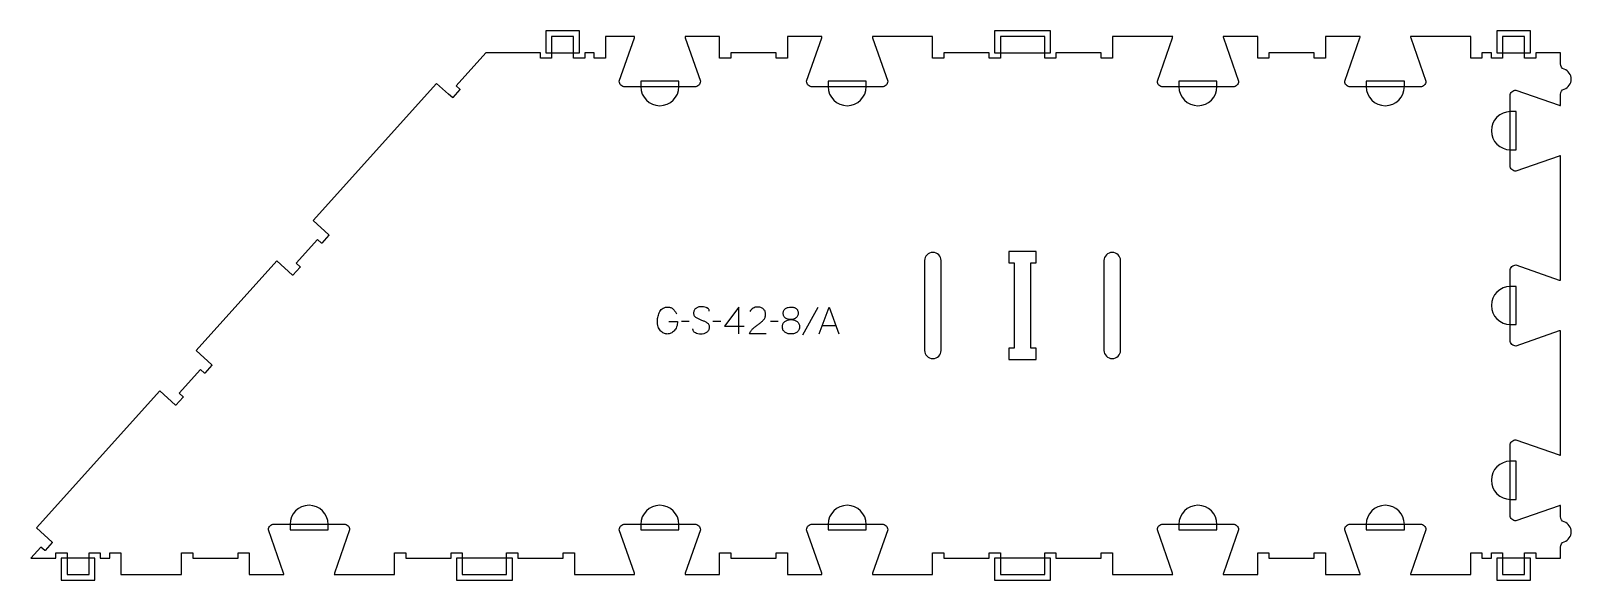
# Model space of a CAD drawing. Extents: x 0 to 1718, y -6 to 606.
import ezdxf

# ---------------------------------------------------------------- set-up
doc = ezdxf.new("R2010")
doc.units = 0
for name, color, linetype in [('1_ANYTOOL_1MMDEEP_LABELS_S', 2, 'CONTINUOUS'), ('3_ANYTOOL_CUTTHROUGH_INSID', 4, 'CONTINUOUS'), ('4_ANYTOOL_CUTTHROUGH_OUTSI', 5, 'CONTINUOUS'), ('5_ANYTOOL_HALF_MILL_9MM_IN', 3, 'CONTINUOUS')]:
    doc.layers.add(name, color=color, linetype=linetype)

msp = doc.modelspace()

# ---------------------------------------------------------------- linework, layer by layer
at = {"layer": '1_ANYTOOL_1MMDEEP_LABELS_S'}
for p, q in [((877.459703, 297.531995), (860.273989, 266.760566)), ((734.231132, 281.889138), (725.445418, 281.803423)), ((769.288275, 281.889138), (760.50256, 281.803423)), ((773.573989, 276.660566), (795.345418, 276.660566)), ((833.488275, 281.889138), (824.70256, 281.803423)), ((882.645418, 277.560566), (897.559703, 277.560566))]:
    msp.add_line(p, q, dxfattribs=at)
for points in [[(711.345418, 281.803423), (721.116846, 281.760566, -0.031732), (720.848735, 278.753164, -0.048764), (720.104346, 275.835566, -0.050291), (718.994633, 273.525058, -0.060119), (717.409703, 271.517709, -0.036578), (715.677684, 270.031292, -0.050793), (713.718632, 268.87128, -0.051881), (711.765615, 268.203536, -0.053919), (709.716846, 267.960566, -0.055881), (707.681699, 268.16751, -0.055271), (705.741846, 268.817709, -0.05403), (703.81587, 269.976903, -0.038531), (702.131132, 271.474852, -0.067281), (700.583418, 273.585866, -0.049165), (699.559703, 276.006995, -0.047412), (698.886777, 279.210913, -0.028075), (698.70256, 282.489138, -0.03109), (698.870087, 285.180717, -0.031496), (699.372203, 287.830209, -0.031425), (700.223076, 290.458453, -0.02824), (701.381132, 292.967709, -0.064555), (702.909935, 295.119234, -0.078906), (704.975775, 296.744495, -0.076878), (707.599376, 297.719044, -0.050594), (710.40256, 298.003423, -0.039946), (712.062121, 297.870627, -0.052714), (713.66506, 297.435566, -0.053511), (715.048258, 296.720232, -0.05153), (716.25256, 295.731995, -0.040443), (718.292784, 293.308853, -0.04035), (719.916846, 290.589138)], [(756.473989, 293.417709, 0.071867), (756.280875, 294.754316, 0.100684), (755.654346, 295.935566, 0.047558), (755.179793, 296.412016, 0.038563), (754.629793, 296.800745, 0.037928), (753.932605, 297.148213, 0.026634), (753.195418, 297.403423, 0.028461), (750.172084, 298.089406, 0.041577), (747.088275, 298.34628, 0.036938), (745.585915, 298.235141, 0.041531), (744.120418, 297.890923, 0.041583), (742.743041, 297.313715, 0.038125), (741.473989, 296.524852, 0.057611), (740.403836, 295.532948, 0.065808), (739.609703, 294.312352, 0.06469), (739.132207, 292.852797, 0.046778), (738.988275, 291.317709, 0.052235), (739.150631, 289.767867, 0.075448), (739.695418, 288.317709, 0.076671), (740.611509, 287.144656, 0.061023), (741.816846, 286.260566, 0.021951), (744.8457, 284.73322, 0.018213), (747.988275, 283.453423, -0.02405), (751.089759, 282.147961, -0.02981), (754.031132, 280.517709, -0.068439), (755.172434, 279.551778, -0.079282), (755.981132, 278.299852, -0.076308), (756.406131, 276.72117, -0.047772), (756.431132, 275.074852, -0.046243), (756.137897, 273.393892, -0.06359), (755.488275, 271.823066, -0.064671), (754.515451, 270.538877, -0.057073), (753.259703, 269.524852, -0.067522), (750.291395, 268.161941, -0.070793), (747.066846, 267.660566, -0.064027), (743.927831, 268.023081, -0.070447), (741.00256, 269.203423, -0.054374), (739.844143, 270.053056, -0.074742), (738.945418, 271.164138, -0.075199), (738.42241, 272.470516, -0.057737), (738.259703, 273.874852)], [(819.773989, 268.04628), (801.473989, 268.089138, -0.034491), (802.136767, 269.836469, -0.037732), (803.043632, 271.469495, -0.037744), (804.182926, 272.944131, -0.03482), (805.523989, 274.239138, -0.00859), (808.483214, 276.63772, -0.008791), (811.523989, 278.931995, 0.020588), (814.343277, 281.165437, 0.025206), (816.945418, 283.64628, 0.046908), (817.966013, 284.947522, 0.051091), (818.713275, 286.42128, 0.050722), (819.162008, 288.069455, 0.041139), (819.30256, 289.774852, 0.039396), (819.159916, 291.582438, 0.058519), (818.670418, 293.32128, 0.060358), (817.87986, 294.728396, 0.061397), (816.773989, 295.903423, 0.048006), (815.418032, 296.825383, 0.045901), (813.913275, 297.478423, 0.045216), (812.173214, 297.880983, 0.034258), (810.388275, 298.003423, 0.055622), (807.753704, 297.709436, 0.079896), (805.309703, 296.728423, 0.080617), (803.340316, 295.062723, 0.060287), (801.90256, 292.903423)]]:
    msp.add_lwpolyline(points, format="xyb", dxfattribs=at)
for points in [[(789.559703, 268.003423), (789.60256, 298.04628), (773.573989, 276.660566)], [(879.173989, 268.003423), (890.059703, 298.003423), (901.116846, 268.003423)]]:
    msp.add_lwpolyline(points, dxfattribs=at)
for points in [[(847.673989, 298.003423, -0.031422), (849.232881, 297.905358, -0.04043), (850.759703, 297.585566, -0.040915), (852.098843, 297.0676, -0.043686), (853.331132, 296.331995, -0.063742), (854.33707, 295.389595, -0.06627), (855.066846, 294.22128, -0.06412), (855.515238, 292.761049, -0.042492), (855.645418, 291.231995, -0.04461), (855.5001, 289.60649, -0.066622), (855.00256, 288.060566, -0.068664), (854.186615, 286.819323, -0.063259), (853.073989, 285.831995, -0.036959), (851.757955, 285.068723, -0.039228), (850.341846, 284.514138, -0.039137), (848.831793, 284.18182, -0.034609), (847.288275, 284.074852, -0.069668), (844.33362, 284.488551, -0.070768), (841.609703, 285.703423, -0.066313), (840.488295, 286.635119, -0.072121), (839.66506, 287.835566, -0.069559), (839.161718, 289.363514, -0.044863), (839.016846, 290.974852, -0.045769), (839.165441, 292.594767, -0.069077), (839.675775, 294.130209, -0.071249), (840.514842, 295.353845, -0.064222), (841.65256, 296.310566, -0.077102), (844.536704, 297.588273, -0.065877)], [(847.545418, 283.989138, -0.031866), (849.521272, 283.863085, -0.044902), (851.450775, 283.437352, -0.045842), (853.062138, 282.758871, -0.051792), (854.509703, 281.781995, -0.05177), (855.642616, 280.614151, -0.060247), (856.486489, 279.226638, -0.059809), (856.989336, 277.63825, -0.046814), (857.145418, 275.974852, -0.046182), (856.990436, 274.300501, -0.060442), (856.486489, 272.701638, -0.061088), (855.64444, 271.322336, -0.053345), (854.509703, 270.167709, -0.051558), (853.059811, 269.208489, -0.045066), (851.450775, 268.544495, -0.044147), (849.520427, 268.126856, -0.031218), (847.545418, 268.003423, -0.031563), (845.586402, 268.127212, -0.044242), (843.672203, 268.544495, -0.045132), (842.068976, 269.209635, -0.051052), (840.623989, 270.167709, -0.053345), (839.489252, 271.322336, -0.061088), (838.647203, 272.701638, -0.060442), (838.143256, 274.300501, -0.046182), (837.988275, 275.974852, -0.046814), (838.144356, 277.63825, -0.059809), (838.647203, 279.226638, -0.060247), (839.491076, 280.614151, -0.05177), (840.623989, 281.781995, -0.051282), (842.066663, 282.75771, -0.045906), (843.672203, 283.437352, -0.044997), (845.585554, 283.862722, -0.032218)]]:
    msp.add_lwpolyline(points, format="xyb", close=True, dxfattribs=at)
at = {"layer": '3_ANYTOOL_CUTTHROUGH_INSID'}
for points in [[(1015.07313, 249.750003), (1015.07313, 349.749997, 1), (996.57313, 349.749997), (996.57313, 249.750003, 1)], [(1196.57313, 249.750003, 1), (1215.07313, 249.750003), (1215.07313, 349.749997, 1), (1196.57313, 349.749997)]]:
    msp.add_lwpolyline(points, format="xyb", close=True, dxfattribs=at)
msp.add_lwpolyline([(1090.57313, 360), (1090.57313, 347.5), (1096.57313, 347.5), (1096.57313, 252), (1090.57313, 252), (1090.57313, 239.5), (1121.07313, 239.5), (1121.07313, 252), (1115.07313, 252), (1115.07313, 347.5), (1121.07313, 347.5), (1121.07313, 360)], close=True, dxfattribs=at)
at = {"layer": '4_ANYTOOL_CUTTHROUGH_OUTSI'}
msp.add_lwpolyline([(1704.178259, 522.989641, 0.061835), (1705.57313, 522.75479), (1705.57313, 535.153647, -0.317837), (1709.739796, 541.046203, 0.707107), (1709.739796, 563.202216, -0.317837), (1705.57313, 569.094772), (1705.57313, 581.499607), (1678.07313, 581.499863), (1678.07313, 575.749939, -0.414214), (1677.82313, 575.499939), (1665.82313, 575.499939, -0.414214), (1665.57313, 575.749939), (1665.57313, 599.499939), (1641.07313, 599.499939), (1641.07313, 575.749939, -0.414214), (1640.82313, 575.499939), (1628.82313, 575.499939, -0.414214), (1628.57313, 575.749939), (1628.57313, 581.49997), (1618.07313, 581.499999), (1618.07313, 575.75, -0.414214), (1617.82313, 575.5), (1605.82313, 575.5, -0.414214), (1605.57313, 575.75), (1605.57313, 599.5), (1555.82313, 599.5), (1538.381567, 599.5, 0.061784), (1538.616561, 598.10513), (1555.512094, 549.832588, -0.084368), (1555.52613, 549.75, -0.414214), (1549.27613, 543.5), (1471.27613, 543.5, -0.414214), (1465.02613, 549.75, -0.084368), (1465.040165, 549.832588), (1481.939278, 598.116195, 0.061178), (1482.170692, 599.5), (1443.57313, 599.5), (1443.57313, 575.75, -0.414214), (1443.32313, 575.5), (1431.32313, 575.5, -0.414214), (1431.07313, 575.75), (1431.07313, 581.5), (1380.57313, 581.5), (1380.57313, 575.75, -0.414214), (1380.32313, 575.5), (1368.32313, 575.5, -0.414214), (1368.07313, 575.75), (1368.07313, 599.5), (1329.475567, 599.5, 0.061784), (1329.710561, 598.10513), (1346.606094, 549.832588, -0.084368), (1346.62013, 549.75, -0.414214), (1340.37013, 543.5), (1262.37013, 543.5, -0.414214), (1256.12013, 549.75, -0.084368), (1256.134165, 549.832588), (1273.033278, 598.116195, 0.061178), (1273.264692, 599.5), (1255.82313, 599.5), (1206.07313, 599.5), (1206.07313, 575.75, -0.414214), (1205.82313, 575.5), (1193.82313, 575.5, -0.414214), (1193.57313, 575.75), (1193.57313, 581.5), (1143.07313, 581.5), (1143.07313, 575.75, -0.414214), (1142.82313, 575.5), (1130.82313, 575.5, -0.414214), (1130.57313, 575.75), (1130.57313, 599.5), (1081.07313, 599.5), (1081.07313, 575.75, -0.414214), (1080.82313, 575.5), (1068.82313, 575.5, -0.414214), (1068.57313, 575.75), (1068.57313, 581.5), (1018.07313, 581.5), (1018.07313, 575.75, -0.414214), (1017.82313, 575.5), (1005.82313, 575.5, -0.414214), (1005.57313, 575.75), (1005.57313, 599.5), (938.381567, 599.5, 0.061784), (938.616561, 598.10513), (955.512094, 549.832588, -0.084368), (955.52613, 549.75, -0.414214), (949.27613, 543.5), (871.27613, 543.5, -0.414214), (865.02613, 549.75, -0.084368), (865.040165, 549.832588), (881.939278, 598.116195, 0.061178), (882.170692, 599.5), (843.57313, 599.5), (843.57313, 575.75, -0.414214), (843.32313, 575.5), (831.32313, 575.5, -0.414214), (831.07313, 575.75), (831.07313, 581.5), (780.57313, 581.5), (780.57313, 575.75, -0.414214), (780.32313, 575.5), (768.32313, 575.5, -0.414214), (768.07313, 575.75), (768.07313, 599.5), (729.475567, 599.5, 0.061784), (729.710561, 598.10513), (746.606094, 549.832588, -0.084368), (746.62013, 549.75, -0.414214), (740.37013, 543.5), (662.37013, 543.5, -0.414214), (656.12013, 549.75, -0.084368), (656.134165, 549.832588), (673.033278, 598.116195, 0.061178), (673.264692, 599.5), (655.82313, 599.499995), (640.709464, 599.499797), (640.709464, 575.749794, -0.414214), (640.459464, 575.499794), (628.459464, 575.499794, -0.414214), (628.209464, 575.749794), (628.209464, 581.499794), (617.709464, 581.499794), (617.709464, 575.749794, -0.414214), (617.459464, 575.499794), (605.459464, 575.499794, -0.414214), (605.209464, 575.749794), (605.209464, 599.499794), (580.709464, 599.499804), (580.709464, 575.749804, -0.414214), (580.459464, 575.499804), (568.459464, 575.499804, -0.414214), (568.209464, 575.749804), (568.209464, 581.499807), (507.377252, 581.500425), (474.172326, 544.622618), (478.445409, 540.775117, -0.414214), (478.463912, 540.422048), (470.434345, 531.50431, -0.414214), (470.081276, 531.485807), (465.622407, 535.50059), (452.431586, 547.377659), (314.766784, 394.485406), (332.416474, 378.593554, -0.414214), (332.434977, 378.240486), (324.40541, 369.322748, -0.414214), (324.052341, 369.304244), (319.779258, 373.151745), (296.025122, 346.770104), (300.298205, 342.922603, -0.414214), (300.316708, 342.569534), (292.287141, 333.651796, -0.414214), (291.934072, 333.633293), (274.284382, 349.525144), (184.349214, 249.642021), (201.998904, 233.750169, -0.414214), (202.017407, 233.3971), (193.98784, 224.479362, -0.414214), (193.634771, 224.460859), (189.361688, 228.30836), (165.607552, 201.926718), (169.880635, 198.079217, -0.414214), (169.899138, 197.726149), (161.869571, 188.808411, -0.414214), (161.516502, 188.789907), (143.866812, 204.681759), (6.20201, 51.789507), (23.8517, 35.897655, -0.414214), (23.870203, 35.544586), (15.840636, 26.626848, -0.414214), (15.487567, 26.608344), (11.214485, 30.455845), (0, 18.000856), (27.967105, 18.000353), (27.967105, 23.750349, -0.414214), (28.217105, 24.000349), (40.217105, 24.000349, -0.414214), (40.467105, 23.750349), (40.467105, 0.000349), (64.967105, 0.000349), (64.967105, 23.750349, -0.414214), (65.217105, 24.000349), (77.217105, 24.000349, -0.414214), (77.467105, 23.750349), (77.467105, 18.000349), (87.967105, 18.000349), (87.967105, 23.750349, -0.414214), (88.217105, 24.000349), (100.217105, 24.000349, -0.414215), (100.467105, 23.750348), (100.466997, 0.000824), (168.07313, 0.000003), (168.07313, 23.75, -0.414214), (168.32313, 24), (180.32313, 24, -0.414214), (180.57313, 23.75), (180.57313, 18), (231.07313, 18), (231.07313, 23.75, -0.414214), (231.32313, 24), (243.32313, 24, -0.414214), (243.57313, 23.75), (243.57313, 0), (282.170573, 0, 0.061423), (281.935698, 1.39487), (265.040165, 49.667412, -0.084368), (265.02613, 49.75, -0.414214), (271.27613, 56), (349.27613, 56, -0.414214), (355.52613, 49.75, -0.084368), (355.512094, 49.667412), (338.612981, 1.383805, 0.061178), (338.381567, 0), (405.57313, 0), (405.57313, 23.75, -0.414214), (405.82313, 24), (417.82313, 24, -0.414214), (418.07313, 23.75), (418.07313, 18), (468.57313, 18), (468.57313, 23.75, -0.414214), (468.82313, 24), (480.82313, 24, -0.414214), (481.07313, 23.75), (481.07313, 0), (530.57313, 0), (530.57313, 23.75, -0.414214), (530.82313, 24), (542.82313, 24, -0.414214), (543.07313, 23.75), (543.07313, 18), (593.57313, 18), (593.57313, 23.75, -0.414214), (593.82313, 24), (605.82313, 24, -0.414214), (606.07313, 23.75), (606.07313, 0), (673.264692, 0, 0.061784), (673.029698, 1.39487), (656.134165, 49.667412, -0.084368), (656.12013, 49.75, -0.414214), (662.37013, 56), (740.37013, 56, -0.414214), (746.62013, 49.75, -0.084368), (746.606094, 49.667412), (729.706981, 1.383805, 0.061178), (729.475567, 0), (768.07313, 0), (768.07313, 23.75, -0.414214), (768.32313, 24), (780.32313, 24, -0.414214), (780.57313, 23.75), (780.57313, 18), (831.07313, 18), (831.07313, 23.75, -0.414214), (831.32313, 24), (843.32313, 24, -0.414214), (843.57313, 23.75), (843.57313, 0), (882.170692, 0, 0.061784), (881.935698, 1.39487), (865.040165, 49.667412, -0.084368), (865.02613, 49.75, -0.414214), (871.27613, 56), (949.27613, 56, -0.414214), (955.52613, 49.75, -0.084368), (955.512094, 49.667412), (938.612981, 1.383805, 0.061178), (938.381567, 0), (1005.57313, 0), (1005.57313, 23.75, -0.414214), (1005.82313, 24), (1017.82313, 24, -0.414214), (1018.07313, 23.75), (1018.07313, 18), (1068.57313, 18), (1068.57313, 23.75, -0.414214), (1068.82313, 24), (1080.82313, 24, -0.414214), (1081.07313, 23.75), (1081.07313, 0), (1130.57313, 0), (1130.57313, 23.75, -0.414214), (1130.82313, 24), (1142.82313, 24, -0.414214), (1143.07313, 23.75), (1143.07313, 18), (1193.57313, 18), (1193.57313, 23.75, -0.414214), (1193.82313, 24), (1205.82313, 24, -0.414214), (1206.07313, 23.75), (1206.07313, 0), (1273.264692, 0, 0.061784), (1273.029698, 1.39487), (1256.134165, 49.667412, -0.084368), (1256.12013, 49.75, -0.414214), (1262.37013, 56), (1340.37013, 56, -0.414214), (1346.62013, 49.75, -0.084368), (1346.606094, 49.667412), (1329.706981, 1.383805, 0.061178), (1329.475567, 0), (1368.07313, 0), (1368.07313, 23.75, -0.414214), (1368.32313, 24), (1380.32313, 24, -0.414214), (1380.57313, 23.75), (1380.57313, 18), (1431.07313, 18), (1431.07313, 23.75, -0.414214), (1431.32313, 24), (1443.32313, 24, -0.414214), (1443.57313, 23.75), (1443.57313, 0), (1482.170692, 0, 0.061784), (1481.935698, 1.39487), (1465.040165, 49.667412, -0.084368), (1465.02613, 49.75, -0.414214), (1471.27613, 56), (1549.27613, 56, -0.414214), (1555.52613, 49.75, -0.084368), (1555.512094, 49.667412), (1538.612981, 1.383805, 0.061178), (1538.381567, 0), (1605.57313, 0), (1605.57313, 23.75, -0.414214), (1605.82313, 24), (1617.82313, 24, -0.414214), (1618.07313, 23.75), (1618.07313, 18.000001), (1628.57313, 18.00003), (1628.57313, 23.750061, -0.414214), (1628.82313, 24.000061), (1640.82313, 24.000061, -0.414214), (1641.07313, 23.750061), (1641.07313, 0.000061), (1665.57313, 0.000061), (1665.57313, 23.750061, -0.414214), (1665.82313, 24.000061), (1677.82313, 24.000061, -0.414214), (1678.07313, 23.750061), (1678.07313, 18.000134), (1705.57313, 18.000001), (1705.57313, 30.403647, -0.317837), (1709.739796, 36.296203, 0.707107), (1709.739796, 58.452216, -0.317837), (1705.57313, 64.344772), (1705.57313, 76.744268, 0.061977), (1704.178362, 76.509208), (1655.905719, 59.613246, -0.08437), (1655.82313, 59.59921, -0.414214), (1649.57313, 65.84921), (1649.57313, 143.84921, -0.414214), (1655.82313, 150.09921, -0.084368), (1655.905717, 150.085174), (1704.189324, 133.186061, 0.061178), (1705.57313, 132.954647), (1705.57313, 271.643772, 0.061784), (1704.178259, 271.408778), (1655.905717, 254.513245, -0.084368), (1655.82313, 254.49921, -0.414214), (1649.57313, 260.74921), (1649.57313, 338.74921, -0.414214), (1655.82313, 344.99921, -0.084368), (1655.905717, 344.985174), (1704.189324, 328.086061, 0.061178), (1705.57313, 327.854647), (1705.57313, 466.543772, 0.061784), (1704.178259, 466.308778), (1655.905717, 449.413245, -0.084368), (1655.82313, 449.39921, -0.414214), (1649.57313, 455.64921), (1649.57313, 533.64921, -0.414214), (1655.82313, 539.89921, -0.084368), (1655.905717, 539.885174)], format="xyb", close=True, dxfattribs=at)
at = {"layer": '5_ANYTOOL_HALF_MILL_9MM_IN'}
for points in [[(580.209464, 581.499794), (605.709464, 581.499794), (611.709464, 581.499794), (611.709464, 599.739792), (611.709467, 605.999792), (574.209467, 605.999807), (574.209464, 599.739807), (574.209464, 581.499794)], [(1080.57313, 581.5), (1131.07313, 581.5), (1137.07313, 581.5), (1137.07313, 599.74), (1137.07313, 606), (1080.83313, 606), (1074.57313, 606), (1074.57313, 581.5)], [(1640.57313, 581.55787), (1666.07313, 581.55787), (1672.07313, 581.55787), (1672.07313, 599.739939), (1672.07313, 605.999939), (1640.83313, 605.999939), (1634.57313, 605.999939), (1634.57313, 581.55787)], [(65.467105, 18.000866), (39.967105, 18.000866), (33.967105, 18.000866), (33.967105, -6.499651), (40.227105, -6.499651), (65.207105, -6.499651), (71.467105, -6.499651), (71.467105, 18.000866)], [(531.07313, 18), (480.57313, 18), (474.57313, 18), (474.57313, -0.24), (474.57313, -6.5), (530.81313, -6.5), (537.07313, -6.5), (537.07313, 18)], [(1131.07313, 18), (1080.57313, 18), (1074.57313, 18), (1074.57313, -6.5), (1080.83313, -6.5), (1130.81313, -6.5), (1137.07313, -6.5), (1137.07313, 18)], [(1666.07313, 17.94213), (1640.57313, 17.94213), (1634.57313, 17.94213), (1634.57313, -0.239939), (1634.57313, -6.499939), (1665.81313, -6.499939), (1672.07313, -6.499939), (1672.07313, 17.94213)]]:
    msp.add_lwpolyline(points, close=True, dxfattribs=at)
for points in [[(680.12013, 543.75, 1), (722.62013, 543.75), (722.62013, 550), (680.12013, 550)], [(889.02613, 543.75, 1), (931.52613, 543.75), (931.52613, 550), (889.02613, 550)], [(1280.12013, 543.75, 1), (1322.62013, 543.75), (1322.62013, 550), (1280.12013, 550)], [(1489.02613, 543.75, 1), (1531.52613, 543.75), (1531.52613, 550), (1489.02613, 550)], [(1649.82313, 515.9, 1), (1649.82313, 473.4), (1656.07313, 473.4), (1656.07313, 515.9)], [(1649.82313, 321, 1), (1649.82313, 278.5), (1656.07313, 278.5), (1656.07313, 321)], [(1649.82313, 126.1, 1), (1649.82313, 83.6), (1656.07313, 83.6), (1656.07313, 126.1)], [(331.526127, 55.5), (331.526127, 55.75, 1), (289.026127, 55.75), (289.026127, 49.5), (331.526127, 49.5)], [(722.62013, 55.5), (722.62013, 55.75, 1), (680.12013, 55.75), (680.12013, 49.5), (722.62013, 49.5)], [(931.52613, 55.5), (931.52613, 55.75, 1), (889.02613, 55.75), (889.02613, 49.5), (931.52613, 49.5)], [(1322.62013, 55.5), (1322.62013, 55.75, 1), (1280.12013, 55.75), (1280.12013, 49.5), (1322.62013, 49.5)], [(1531.52613, 55.5), (1531.52613, 55.75, 1), (1489.02613, 55.75), (1489.02613, 49.5), (1531.52613, 49.5)]]:
    msp.add_lwpolyline(points, format="xyb", close=True, dxfattribs=at)

doc.saveas('drawing.dxf')
